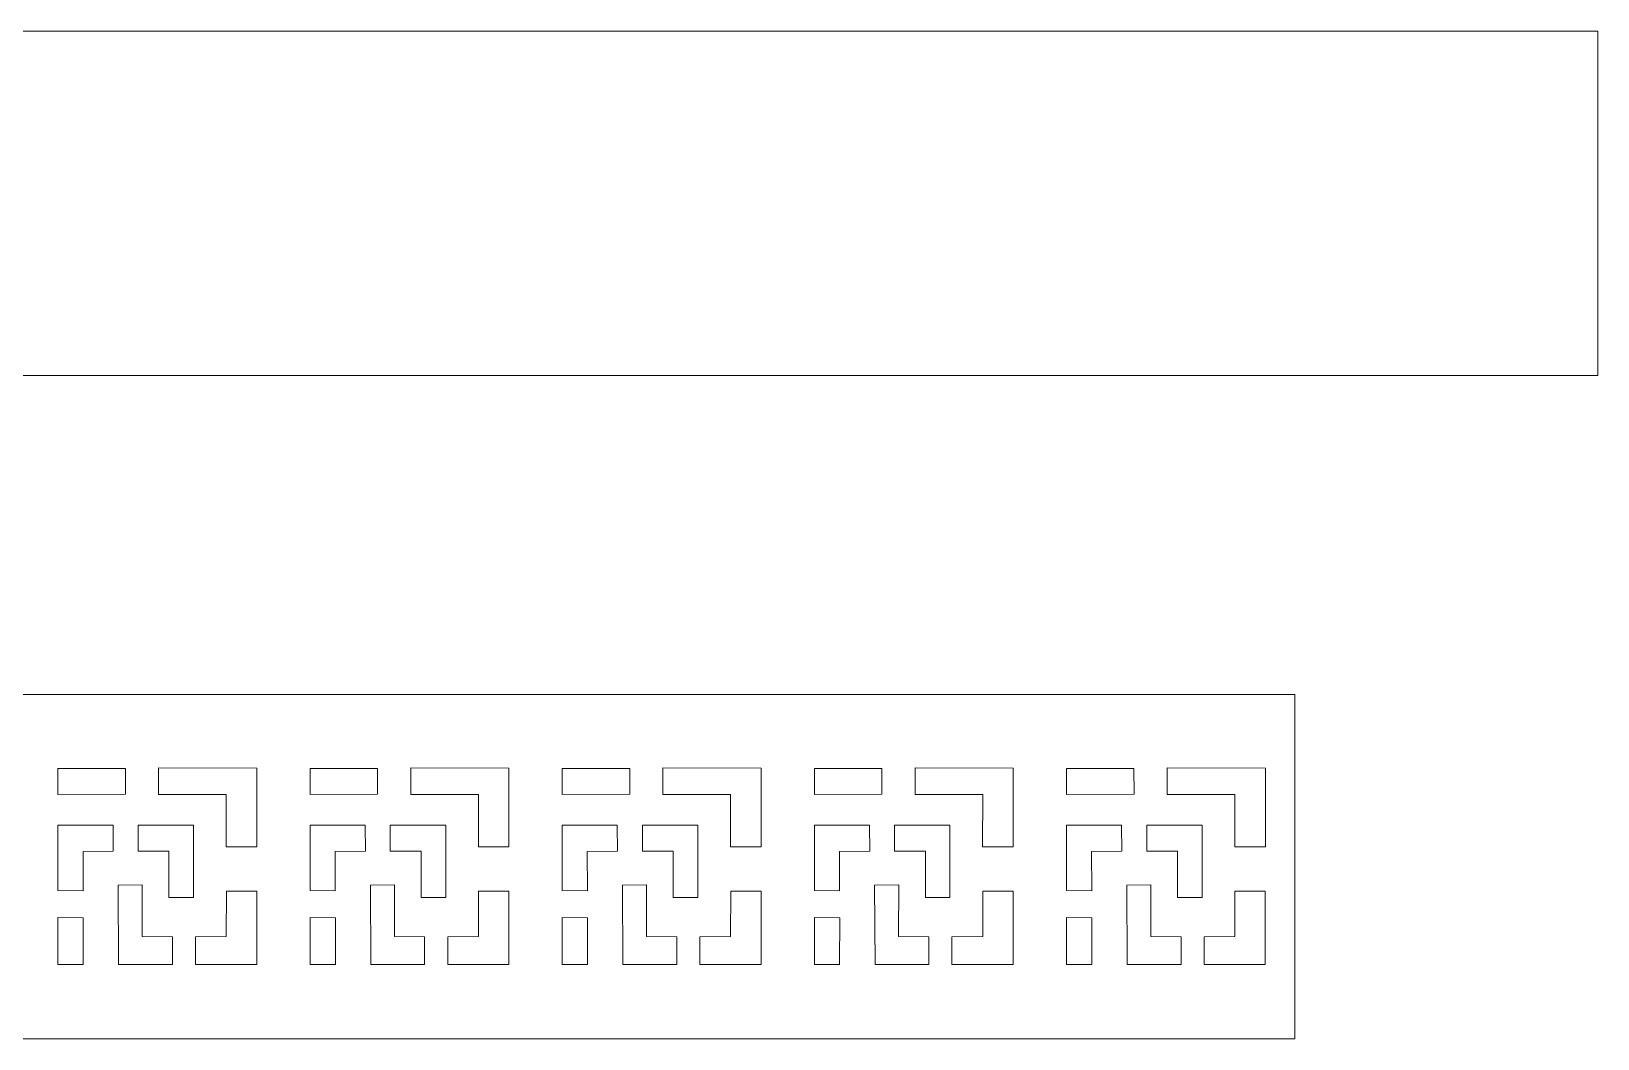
# Model space of a CAD drawing. Header units: millimetres. Extents: x -2738 to 837, y -1121 to 1678.
# Drawn here: x -2028 to -1232, y 1166 to 1678 of the extents above; entities that cross this region are included whole.
import ezdxf

# ---------------------------------------------------------------- set-up
doc = ezdxf.new("R2010")
doc.units = ezdxf.units.MM
doc.header["$MEASUREMENT"] = 0
doc.layers.add('Katman 1', color=7, linetype='Continuous')

msp = doc.modelspace()

# ---------------------------------------------------------------- linework, layer by layer
at = {"layer": 'Katman 1', "color": 250, "lineweight": 20}
for points in [[(-2481.6782, 1503.3745), (-1231.6782, 1503.3745), (-1231.6782, 1678.3745), (-2481.6782, 1678.3745), (-2481.6782, 1503.3745)], [(-2285.541, 1166.2351), (-1385.541, 1166.2351), (-1385.541, 1341.2351), (-2285.541, 1341.2351), (-2285.541, 1166.2351)]]:
    msp.add_lwpolyline(points, close=True, dxfattribs=at)
at = {"layer": 'Katman 1', "color": 250, "lineweight": 5}
for points, knots in [([(-1979.9742, 1303.6643), (-1979.9742, 1303.6643), (-1979.9545, 1290.48), (-1979.9545, 1290.48), (-1979.9545, 1290.48), (-1979.9545, 1290.48), (-1979.9545, 1290.48), (-1979.9545, 1290.48), (-2014.2329, 1290.4157), (-2014.2329, 1290.4157), (-2014.2329, 1290.4157), (-2014.2329, 1290.4157), (-2014.2329, 1290.4157), (-2014.2329, 1290.4157), (-2014.2298, 1303.5662), (-2014.2298, 1303.5662), (-2014.2298, 1303.5662), (-2014.2298, 1303.5662), (-2014.2298, 1303.5662), (-2014.2298, 1303.5662), (-1979.9742, 1303.6643), (-1979.9742, 1303.6643)], [0, 0, 0, 0, 0.14285714, 0.14285714, 0.14285714, 0.28571429, 0.28571429, 0.28571429, 0.42857143, 0.42857143, 0.42857143, 0.57142857, 0.57142857, 0.57142857, 0.71428571, 0.71428571, 0.71428571, 0.85714286, 0.85714286, 0.85714286, 1, 1, 1, 1]), ([(-1928.7208, 1263.8431), (-1928.7208, 1263.8431), (-1928.6627, 1290.4581), (-1928.6627, 1290.4581), (-1928.6627, 1290.4581), (-1928.6627, 1290.4581), (-1928.6627, 1290.4581), (-1928.6627, 1290.4581), (-1963.0942, 1290.4581), (-1963.0942, 1290.4581), (-1963.0942, 1290.4581), (-1963.0942, 1290.4581), (-1963.0942, 1290.4581), (-1963.0942, 1290.4581), (-1963.0942, 1303.8643), (-1963.0942, 1303.8643), (-1963.0942, 1303.8643), (-1963.0942, 1303.8643), (-1963.0942, 1303.8643), (-1963.0942, 1303.8643), (-1913.1571, 1303.7351), (-1913.1571, 1303.7351), (-1913.1571, 1303.7351), (-1913.1571, 1303.7351), (-1913.1571, 1303.7351), (-1913.1571, 1303.7351), (-1913.1571, 1263.777), (-1913.1571, 1263.777), (-1913.1571, 1263.777), (-1913.1571, 1263.777), (-1913.1571, 1263.777), (-1913.1571, 1263.777), (-1928.7208, 1263.8431), (-1928.7208, 1263.8431)], [0, 0, 0, 0, 0.09090909, 0.09090909, 0.09090909, 0.18181818, 0.18181818, 0.18181818, 0.27272727, 0.27272727, 0.27272727, 0.36363636, 0.36363636, 0.36363636, 0.45454545, 0.45454545, 0.45454545, 0.54545455, 0.54545455, 0.54545455, 0.63636364, 0.63636364, 0.63636364, 0.72727273, 0.72727273, 0.72727273, 0.81818182, 0.81818182, 0.81818182, 0.90909091, 0.90909091, 0.90909091, 1, 1, 1, 1]), ([(-1851.8202, 1303.6643), (-1851.8202, 1303.6643), (-1851.8005, 1290.48), (-1851.8005, 1290.48), (-1851.8005, 1290.48), (-1851.8005, 1290.48), (-1851.8005, 1290.48), (-1851.8005, 1290.48), (-1886.0789, 1290.4157), (-1886.0789, 1290.4157), (-1886.0789, 1290.4157), (-1886.0789, 1290.4157), (-1886.0789, 1290.4157), (-1886.0789, 1290.4157), (-1886.0758, 1303.5662), (-1886.0758, 1303.5662), (-1886.0758, 1303.5662), (-1886.0758, 1303.5662), (-1886.0758, 1303.5662), (-1886.0758, 1303.5662), (-1851.8202, 1303.6643), (-1851.8202, 1303.6643)], [0, 0, 0, 0, 0.14285714, 0.14285714, 0.14285714, 0.28571429, 0.28571429, 0.28571429, 0.42857143, 0.42857143, 0.42857143, 0.57142857, 0.57142857, 0.57142857, 0.71428571, 0.71428571, 0.71428571, 0.85714286, 0.85714286, 0.85714286, 1, 1, 1, 1]), ([(-1800.5667, 1263.8431), (-1800.5667, 1263.8431), (-1800.5087, 1290.4581), (-1800.5087, 1290.4581), (-1800.5087, 1290.4581), (-1800.5087, 1290.4581), (-1800.5087, 1290.4581), (-1800.5087, 1290.4581), (-1834.9402, 1290.4581), (-1834.9402, 1290.4581), (-1834.9402, 1290.4581), (-1834.9402, 1290.4581), (-1834.9402, 1290.4581), (-1834.9402, 1290.4581), (-1834.9402, 1303.8643), (-1834.9402, 1303.8643), (-1834.9402, 1303.8643), (-1834.9402, 1303.8643), (-1834.9402, 1303.8643), (-1834.9402, 1303.8643), (-1785.0031, 1303.7351), (-1785.0031, 1303.7351), (-1785.0031, 1303.7351), (-1785.0031, 1303.7351), (-1785.0031, 1303.7351), (-1785.0031, 1303.7351), (-1785.0031, 1263.777), (-1785.0031, 1263.777), (-1785.0031, 1263.777), (-1785.0031, 1263.777), (-1785.0031, 1263.777), (-1785.0031, 1263.777), (-1800.5667, 1263.8431), (-1800.5667, 1263.8431)], [0, 0, 0, 0, 0.09090909, 0.09090909, 0.09090909, 0.18181818, 0.18181818, 0.18181818, 0.27272727, 0.27272727, 0.27272727, 0.36363636, 0.36363636, 0.36363636, 0.45454545, 0.45454545, 0.45454545, 0.54545455, 0.54545455, 0.54545455, 0.63636364, 0.63636364, 0.63636364, 0.72727273, 0.72727273, 0.72727273, 0.81818182, 0.81818182, 0.81818182, 0.90909091, 0.90909091, 0.90909091, 1, 1, 1, 1]), ([(-1723.6661, 1303.6643), (-1723.6661, 1303.6643), (-1723.6465, 1290.48), (-1723.6465, 1290.48), (-1723.6465, 1290.48), (-1723.6465, 1290.48), (-1723.6465, 1290.48), (-1723.6465, 1290.48), (-1757.9249, 1290.4157), (-1757.9249, 1290.4157), (-1757.9249, 1290.4157), (-1757.9249, 1290.4157), (-1757.9249, 1290.4157), (-1757.9249, 1290.4157), (-1757.9217, 1303.5662), (-1757.9217, 1303.5662), (-1757.9217, 1303.5662), (-1757.9217, 1303.5662), (-1757.9217, 1303.5662), (-1757.9217, 1303.5662), (-1723.6661, 1303.6643), (-1723.6661, 1303.6643)], [0, 0, 0, 0, 0.14285714, 0.14285714, 0.14285714, 0.28571429, 0.28571429, 0.28571429, 0.42857143, 0.42857143, 0.42857143, 0.57142857, 0.57142857, 0.57142857, 0.71428571, 0.71428571, 0.71428571, 0.85714286, 0.85714286, 0.85714286, 1, 1, 1, 1]), ([(-1672.4127, 1263.8431), (-1672.4127, 1263.8431), (-1672.3547, 1290.4581), (-1672.3547, 1290.4581), (-1672.3547, 1290.4581), (-1672.3547, 1290.4581), (-1672.3547, 1290.4581), (-1672.3547, 1290.4581), (-1706.7861, 1290.4581), (-1706.7861, 1290.4581), (-1706.7861, 1290.4581), (-1706.7861, 1290.4581), (-1706.7861, 1290.4581), (-1706.7861, 1290.4581), (-1706.7861, 1303.8643), (-1706.7861, 1303.8643), (-1706.7861, 1303.8643), (-1706.7861, 1303.8643), (-1706.7861, 1303.8643), (-1706.7861, 1303.8643), (-1656.8491, 1303.7351), (-1656.8491, 1303.7351), (-1656.8491, 1303.7351), (-1656.8491, 1303.7351), (-1656.8491, 1303.7351), (-1656.8491, 1303.7351), (-1656.8491, 1263.777), (-1656.8491, 1263.777), (-1656.8491, 1263.777), (-1656.8491, 1263.777), (-1656.8491, 1263.777), (-1656.8491, 1263.777), (-1672.4127, 1263.8431), (-1672.4127, 1263.8431)], [0, 0, 0, 0, 0.09090909, 0.09090909, 0.09090909, 0.18181818, 0.18181818, 0.18181818, 0.27272727, 0.27272727, 0.27272727, 0.36363636, 0.36363636, 0.36363636, 0.45454545, 0.45454545, 0.45454545, 0.54545455, 0.54545455, 0.54545455, 0.63636364, 0.63636364, 0.63636364, 0.72727273, 0.72727273, 0.72727273, 0.81818182, 0.81818182, 0.81818182, 0.90909091, 0.90909091, 0.90909091, 1, 1, 1, 1]), ([(-1595.5121, 1303.6643), (-1595.5121, 1303.6643), (-1595.4924, 1290.48), (-1595.4924, 1290.48), (-1595.4924, 1290.48), (-1595.4924, 1290.48), (-1595.4924, 1290.48), (-1595.4924, 1290.48), (-1629.7708, 1290.4157), (-1629.7708, 1290.4157), (-1629.7708, 1290.4157), (-1629.7708, 1290.4157), (-1629.7708, 1290.4157), (-1629.7708, 1290.4157), (-1629.7677, 1303.5662), (-1629.7677, 1303.5662), (-1629.7677, 1303.5662), (-1629.7677, 1303.5662), (-1629.7677, 1303.5662), (-1629.7677, 1303.5662), (-1595.5121, 1303.6643), (-1595.5121, 1303.6643)], [0, 0, 0, 0, 0.14285714, 0.14285714, 0.14285714, 0.28571429, 0.28571429, 0.28571429, 0.42857143, 0.42857143, 0.42857143, 0.57142857, 0.57142857, 0.57142857, 0.71428571, 0.71428571, 0.71428571, 0.85714286, 0.85714286, 0.85714286, 1, 1, 1, 1]), ([(-1544.2587, 1263.8431), (-1544.2587, 1263.8431), (-1544.2006, 1290.4581), (-1544.2006, 1290.4581), (-1544.2006, 1290.4581), (-1544.2006, 1290.4581), (-1544.2006, 1290.4581), (-1544.2006, 1290.4581), (-1578.6321, 1290.4581), (-1578.6321, 1290.4581), (-1578.6321, 1290.4581), (-1578.6321, 1290.4581), (-1578.6321, 1290.4581), (-1578.6321, 1290.4581), (-1578.6321, 1303.8643), (-1578.6321, 1303.8643), (-1578.6321, 1303.8643), (-1578.6321, 1303.8643), (-1578.6321, 1303.8643), (-1578.6321, 1303.8643), (-1528.695, 1303.7351), (-1528.695, 1303.7351), (-1528.695, 1303.7351), (-1528.695, 1303.7351), (-1528.695, 1303.7351), (-1528.695, 1303.7351), (-1528.695, 1263.777), (-1528.695, 1263.777), (-1528.695, 1263.777), (-1528.695, 1263.777), (-1528.695, 1263.777), (-1528.695, 1263.777), (-1544.2587, 1263.8431), (-1544.2587, 1263.8431)], [0, 0, 0, 0, 0.09090909, 0.09090909, 0.09090909, 0.18181818, 0.18181818, 0.18181818, 0.27272727, 0.27272727, 0.27272727, 0.36363636, 0.36363636, 0.36363636, 0.45454545, 0.45454545, 0.45454545, 0.54545455, 0.54545455, 0.54545455, 0.63636364, 0.63636364, 0.63636364, 0.72727273, 0.72727273, 0.72727273, 0.81818182, 0.81818182, 0.81818182, 0.90909091, 0.90909091, 0.90909091, 1, 1, 1, 1]), ([(-1467.3581, 1303.6643), (-1467.3581, 1303.6643), (-1467.3384, 1290.48), (-1467.3384, 1290.48), (-1467.3384, 1290.48), (-1467.3384, 1290.48), (-1467.3384, 1290.48), (-1467.3384, 1290.48), (-1501.6168, 1290.4157), (-1501.6168, 1290.4157), (-1501.6168, 1290.4157), (-1501.6168, 1290.4157), (-1501.6168, 1290.4157), (-1501.6168, 1290.4157), (-1501.6137, 1303.5662), (-1501.6137, 1303.5662), (-1501.6137, 1303.5662), (-1501.6137, 1303.5662), (-1501.6137, 1303.5662), (-1501.6137, 1303.5662), (-1467.3581, 1303.6643), (-1467.3581, 1303.6643)], [0, 0, 0, 0, 0.14285714, 0.14285714, 0.14285714, 0.28571429, 0.28571429, 0.28571429, 0.42857143, 0.42857143, 0.42857143, 0.57142857, 0.57142857, 0.57142857, 0.71428571, 0.71428571, 0.71428571, 0.85714286, 0.85714286, 0.85714286, 1, 1, 1, 1]), ([(-1416.1047, 1263.8431), (-1416.1047, 1263.8431), (-1416.0466, 1290.4581), (-1416.0466, 1290.4581), (-1416.0466, 1290.4581), (-1416.0466, 1290.4581), (-1416.0466, 1290.4581), (-1416.0466, 1290.4581), (-1450.4781, 1290.4581), (-1450.4781, 1290.4581), (-1450.4781, 1290.4581), (-1450.4781, 1290.4581), (-1450.4781, 1290.4581), (-1450.4781, 1290.4581), (-1450.4781, 1303.8643), (-1450.4781, 1303.8643), (-1450.4781, 1303.8643), (-1450.4781, 1303.8643), (-1450.4781, 1303.8643), (-1450.4781, 1303.8643), (-1400.541, 1303.7351), (-1400.541, 1303.7351), (-1400.541, 1303.7351), (-1400.541, 1303.7351), (-1400.541, 1303.7351), (-1400.541, 1303.7351), (-1400.541, 1263.777), (-1400.541, 1263.777), (-1400.541, 1263.777), (-1400.541, 1263.777), (-1400.541, 1263.777), (-1400.541, 1263.777), (-1416.1047, 1263.8431), (-1416.1047, 1263.8431)], [0, 0, 0, 0, 0.09090909, 0.09090909, 0.09090909, 0.18181818, 0.18181818, 0.18181818, 0.27272727, 0.27272727, 0.27272727, 0.36363636, 0.36363636, 0.36363636, 0.45454545, 0.45454545, 0.45454545, 0.54545455, 0.54545455, 0.54545455, 0.63636364, 0.63636364, 0.63636364, 0.72727273, 0.72727273, 0.72727273, 0.81818182, 0.81818182, 0.81818182, 0.90909091, 0.90909091, 0.90909091, 1, 1, 1, 1]), ([(-2014.2323, 1241.489), (-2014.2323, 1241.489), (-2001.4485, 1241.4747), (-2001.4485, 1241.4747), (-2001.4485, 1241.4747), (-2001.4485, 1241.4747), (-2001.4485, 1241.4747), (-2001.4485, 1241.4747), (-2001.5074, 1261.3897), (-2001.5074, 1261.3897), (-2001.5074, 1261.3897), (-2001.5074, 1261.3897), (-2001.5074, 1261.3897), (-2001.5074, 1261.3897), (-1986.1317, 1261.519), (-1986.1317, 1261.519), (-1986.1317, 1261.519), (-1986.1317, 1261.519), (-1986.1317, 1261.519), (-1986.1317, 1261.519), (-1986.2545, 1274.7949), (-1986.2545, 1274.7949), (-1986.2545, 1274.7949), (-1986.2545, 1274.7949), (-1986.2545, 1274.7949), (-1986.2545, 1274.7949), (-2014.2329, 1274.7299), (-2014.2329, 1274.7299), (-2014.2329, 1274.7299), (-2014.2329, 1274.7299), (-2014.2329, 1274.7299), (-2014.2329, 1274.7299), (-2014.2323, 1241.489), (-2014.2323, 1241.489)], [0, 0, 0, 0, 0.09090909, 0.09090909, 0.09090909, 0.18181818, 0.18181818, 0.18181818, 0.27272727, 0.27272727, 0.27272727, 0.36363636, 0.36363636, 0.36363636, 0.45454545, 0.45454545, 0.45454545, 0.54545455, 0.54545455, 0.54545455, 0.63636364, 0.63636364, 0.63636364, 0.72727273, 0.72727273, 0.72727273, 0.81818182, 0.81818182, 0.81818182, 0.90909091, 0.90909091, 0.90909091, 1, 1, 1, 1]), ([(-1957.8222, 1238.0909), (-1957.8222, 1238.0909), (-1945.3239, 1238.0909), (-1945.3239, 1238.0909), (-1945.3239, 1238.0909), (-1945.3239, 1238.0909), (-1945.3239, 1238.0909), (-1945.3239, 1238.0909), (-1945.3239, 1274.7949), (-1945.3239, 1274.7949), (-1945.3239, 1274.7949), (-1945.3239, 1274.7949), (-1945.3239, 1274.7949), (-1945.3239, 1274.7949), (-1973.5061, 1274.7949), (-1973.5061, 1274.7949), (-1973.5061, 1274.7949), (-1973.5061, 1274.7949), (-1973.5061, 1274.7949), (-1973.5061, 1274.7949), (-1973.5061, 1261.519), (-1973.5061, 1261.519), (-1973.5061, 1261.519), (-1973.5061, 1261.519), (-1973.5061, 1261.519), (-1973.5061, 1261.519), (-1957.8222, 1261.519), (-1957.8222, 1261.519), (-1957.8222, 1261.519), (-1957.8222, 1261.519), (-1957.8222, 1261.519), (-1957.8222, 1261.519), (-1957.8222, 1238.0909), (-1957.8222, 1238.0909)], [0, 0, 0, 0, 0.09090909, 0.09090909, 0.09090909, 0.18181818, 0.18181818, 0.18181818, 0.27272727, 0.27272727, 0.27272727, 0.36363636, 0.36363636, 0.36363636, 0.45454545, 0.45454545, 0.45454545, 0.54545455, 0.54545455, 0.54545455, 0.63636364, 0.63636364, 0.63636364, 0.72727273, 0.72727273, 0.72727273, 0.81818182, 0.81818182, 0.81818182, 0.90909091, 0.90909091, 0.90909091, 1, 1, 1, 1]), ([(-1886.0782, 1241.489), (-1886.0782, 1241.489), (-1873.2945, 1241.4747), (-1873.2945, 1241.4747), (-1873.2945, 1241.4747), (-1873.2945, 1241.4747), (-1873.2945, 1241.4747), (-1873.2945, 1241.4747), (-1873.3534, 1261.3897), (-1873.3534, 1261.3897), (-1873.3534, 1261.3897), (-1873.3534, 1261.3897), (-1873.3534, 1261.3897), (-1873.3534, 1261.3897), (-1857.9777, 1261.519), (-1857.9777, 1261.519), (-1857.9777, 1261.519), (-1857.9777, 1261.519), (-1857.9777, 1261.519), (-1857.9777, 1261.519), (-1858.1004, 1274.7949), (-1858.1004, 1274.7949), (-1858.1004, 1274.7949), (-1858.1004, 1274.7949), (-1858.1004, 1274.7949), (-1858.1004, 1274.7949), (-1886.0789, 1274.7299), (-1886.0789, 1274.7299), (-1886.0789, 1274.7299), (-1886.0789, 1274.7299), (-1886.0789, 1274.7299), (-1886.0789, 1274.7299), (-1886.0782, 1241.489), (-1886.0782, 1241.489)], [0, 0, 0, 0, 0.09090909, 0.09090909, 0.09090909, 0.18181818, 0.18181818, 0.18181818, 0.27272727, 0.27272727, 0.27272727, 0.36363636, 0.36363636, 0.36363636, 0.45454545, 0.45454545, 0.45454545, 0.54545455, 0.54545455, 0.54545455, 0.63636364, 0.63636364, 0.63636364, 0.72727273, 0.72727273, 0.72727273, 0.81818182, 0.81818182, 0.81818182, 0.90909091, 0.90909091, 0.90909091, 1, 1, 1, 1]), ([(-1829.6682, 1238.0909), (-1829.6682, 1238.0909), (-1817.1699, 1238.0909), (-1817.1699, 1238.0909), (-1817.1699, 1238.0909), (-1817.1699, 1238.0909), (-1817.1699, 1238.0909), (-1817.1699, 1238.0909), (-1817.1699, 1274.7949), (-1817.1699, 1274.7949), (-1817.1699, 1274.7949), (-1817.1699, 1274.7949), (-1817.1699, 1274.7949), (-1817.1699, 1274.7949), (-1845.3521, 1274.7949), (-1845.3521, 1274.7949), (-1845.3521, 1274.7949), (-1845.3521, 1274.7949), (-1845.3521, 1274.7949), (-1845.3521, 1274.7949), (-1845.3521, 1261.519), (-1845.3521, 1261.519), (-1845.3521, 1261.519), (-1845.3521, 1261.519), (-1845.3521, 1261.519), (-1845.3521, 1261.519), (-1829.6682, 1261.519), (-1829.6682, 1261.519), (-1829.6682, 1261.519), (-1829.6682, 1261.519), (-1829.6682, 1261.519), (-1829.6682, 1261.519), (-1829.6682, 1238.0909), (-1829.6682, 1238.0909)], [0, 0, 0, 0, 0.09090909, 0.09090909, 0.09090909, 0.18181818, 0.18181818, 0.18181818, 0.27272727, 0.27272727, 0.27272727, 0.36363636, 0.36363636, 0.36363636, 0.45454545, 0.45454545, 0.45454545, 0.54545455, 0.54545455, 0.54545455, 0.63636364, 0.63636364, 0.63636364, 0.72727273, 0.72727273, 0.72727273, 0.81818182, 0.81818182, 0.81818182, 0.90909091, 0.90909091, 0.90909091, 1, 1, 1, 1]), ([(-1757.9242, 1241.489), (-1757.9242, 1241.489), (-1745.1405, 1241.4747), (-1745.1405, 1241.4747), (-1745.1405, 1241.4747), (-1745.1405, 1241.4747), (-1745.1405, 1241.4747), (-1745.1405, 1241.4747), (-1745.1993, 1261.3897), (-1745.1993, 1261.3897), (-1745.1993, 1261.3897), (-1745.1993, 1261.3897), (-1745.1993, 1261.3897), (-1745.1993, 1261.3897), (-1729.8237, 1261.519), (-1729.8237, 1261.519), (-1729.8237, 1261.519), (-1729.8237, 1261.519), (-1729.8237, 1261.519), (-1729.8237, 1261.519), (-1729.9464, 1274.7949), (-1729.9464, 1274.7949), (-1729.9464, 1274.7949), (-1729.9464, 1274.7949), (-1729.9464, 1274.7949), (-1729.9464, 1274.7949), (-1757.9249, 1274.7299), (-1757.9249, 1274.7299), (-1757.9249, 1274.7299), (-1757.9249, 1274.7299), (-1757.9249, 1274.7299), (-1757.9249, 1274.7299), (-1757.9242, 1241.489), (-1757.9242, 1241.489)], [0, 0, 0, 0, 0.09090909, 0.09090909, 0.09090909, 0.18181818, 0.18181818, 0.18181818, 0.27272727, 0.27272727, 0.27272727, 0.36363636, 0.36363636, 0.36363636, 0.45454545, 0.45454545, 0.45454545, 0.54545455, 0.54545455, 0.54545455, 0.63636364, 0.63636364, 0.63636364, 0.72727273, 0.72727273, 0.72727273, 0.81818182, 0.81818182, 0.81818182, 0.90909091, 0.90909091, 0.90909091, 1, 1, 1, 1]), ([(-1701.5141, 1238.0909), (-1701.5141, 1238.0909), (-1689.0159, 1238.0909), (-1689.0159, 1238.0909), (-1689.0159, 1238.0909), (-1689.0159, 1238.0909), (-1689.0159, 1238.0909), (-1689.0159, 1238.0909), (-1689.0159, 1274.7949), (-1689.0159, 1274.7949), (-1689.0159, 1274.7949), (-1689.0159, 1274.7949), (-1689.0159, 1274.7949), (-1689.0159, 1274.7949), (-1717.1981, 1274.7949), (-1717.1981, 1274.7949), (-1717.1981, 1274.7949), (-1717.1981, 1274.7949), (-1717.1981, 1274.7949), (-1717.1981, 1274.7949), (-1717.1981, 1261.519), (-1717.1981, 1261.519), (-1717.1981, 1261.519), (-1717.1981, 1261.519), (-1717.1981, 1261.519), (-1717.1981, 1261.519), (-1701.5141, 1261.519), (-1701.5141, 1261.519), (-1701.5141, 1261.519), (-1701.5141, 1261.519), (-1701.5141, 1261.519), (-1701.5141, 1261.519), (-1701.5141, 1238.0909), (-1701.5141, 1238.0909)], [0, 0, 0, 0, 0.09090909, 0.09090909, 0.09090909, 0.18181818, 0.18181818, 0.18181818, 0.27272727, 0.27272727, 0.27272727, 0.36363636, 0.36363636, 0.36363636, 0.45454545, 0.45454545, 0.45454545, 0.54545455, 0.54545455, 0.54545455, 0.63636364, 0.63636364, 0.63636364, 0.72727273, 0.72727273, 0.72727273, 0.81818182, 0.81818182, 0.81818182, 0.90909091, 0.90909091, 0.90909091, 1, 1, 1, 1]), ([(-1629.7702, 1241.489), (-1629.7702, 1241.489), (-1616.9864, 1241.4747), (-1616.9864, 1241.4747), (-1616.9864, 1241.4747), (-1616.9864, 1241.4747), (-1616.9864, 1241.4747), (-1616.9864, 1241.4747), (-1617.0453, 1261.3897), (-1617.0453, 1261.3897), (-1617.0453, 1261.3897), (-1617.0453, 1261.3897), (-1617.0453, 1261.3897), (-1617.0453, 1261.3897), (-1601.6696, 1261.519), (-1601.6696, 1261.519), (-1601.6696, 1261.519), (-1601.6696, 1261.519), (-1601.6696, 1261.519), (-1601.6696, 1261.519), (-1601.7924, 1274.7949), (-1601.7924, 1274.7949), (-1601.7924, 1274.7949), (-1601.7924, 1274.7949), (-1601.7924, 1274.7949), (-1601.7924, 1274.7949), (-1629.7708, 1274.7299), (-1629.7708, 1274.7299), (-1629.7708, 1274.7299), (-1629.7708, 1274.7299), (-1629.7708, 1274.7299), (-1629.7708, 1274.7299), (-1629.7702, 1241.489), (-1629.7702, 1241.489)], [0, 0, 0, 0, 0.09090909, 0.09090909, 0.09090909, 0.18181818, 0.18181818, 0.18181818, 0.27272727, 0.27272727, 0.27272727, 0.36363636, 0.36363636, 0.36363636, 0.45454545, 0.45454545, 0.45454545, 0.54545455, 0.54545455, 0.54545455, 0.63636364, 0.63636364, 0.63636364, 0.72727273, 0.72727273, 0.72727273, 0.81818182, 0.81818182, 0.81818182, 0.90909091, 0.90909091, 0.90909091, 1, 1, 1, 1]), ([(-1573.3601, 1238.0909), (-1573.3601, 1238.0909), (-1560.8618, 1238.0909), (-1560.8618, 1238.0909), (-1560.8618, 1238.0909), (-1560.8618, 1238.0909), (-1560.8618, 1238.0909), (-1560.8618, 1238.0909), (-1560.8618, 1274.7949), (-1560.8618, 1274.7949), (-1560.8618, 1274.7949), (-1560.8618, 1274.7949), (-1560.8618, 1274.7949), (-1560.8618, 1274.7949), (-1589.044, 1274.7949), (-1589.044, 1274.7949), (-1589.044, 1274.7949), (-1589.044, 1274.7949), (-1589.044, 1274.7949), (-1589.044, 1274.7949), (-1589.044, 1261.519), (-1589.044, 1261.519), (-1589.044, 1261.519), (-1589.044, 1261.519), (-1589.044, 1261.519), (-1589.044, 1261.519), (-1573.3601, 1261.519), (-1573.3601, 1261.519), (-1573.3601, 1261.519), (-1573.3601, 1261.519), (-1573.3601, 1261.519), (-1573.3601, 1261.519), (-1573.3601, 1238.0909), (-1573.3601, 1238.0909)], [0, 0, 0, 0, 0.09090909, 0.09090909, 0.09090909, 0.18181818, 0.18181818, 0.18181818, 0.27272727, 0.27272727, 0.27272727, 0.36363636, 0.36363636, 0.36363636, 0.45454545, 0.45454545, 0.45454545, 0.54545455, 0.54545455, 0.54545455, 0.63636364, 0.63636364, 0.63636364, 0.72727273, 0.72727273, 0.72727273, 0.81818182, 0.81818182, 0.81818182, 0.90909091, 0.90909091, 0.90909091, 1, 1, 1, 1]), ([(-1501.6161, 1241.489), (-1501.6161, 1241.489), (-1488.8324, 1241.4747), (-1488.8324, 1241.4747), (-1488.8324, 1241.4747), (-1488.8324, 1241.4747), (-1488.8324, 1241.4747), (-1488.8324, 1241.4747), (-1488.8913, 1261.3897), (-1488.8913, 1261.3897), (-1488.8913, 1261.3897), (-1488.8913, 1261.3897), (-1488.8913, 1261.3897), (-1488.8913, 1261.3897), (-1473.5156, 1261.519), (-1473.5156, 1261.519), (-1473.5156, 1261.519), (-1473.5156, 1261.519), (-1473.5156, 1261.519), (-1473.5156, 1261.519), (-1473.6384, 1274.7949), (-1473.6384, 1274.7949), (-1473.6384, 1274.7949), (-1473.6384, 1274.7949), (-1473.6384, 1274.7949), (-1473.6384, 1274.7949), (-1501.6168, 1274.7299), (-1501.6168, 1274.7299), (-1501.6168, 1274.7299), (-1501.6168, 1274.7299), (-1501.6168, 1274.7299), (-1501.6168, 1274.7299), (-1501.6161, 1241.489), (-1501.6161, 1241.489)], [0, 0, 0, 0, 0.09090909, 0.09090909, 0.09090909, 0.18181818, 0.18181818, 0.18181818, 0.27272727, 0.27272727, 0.27272727, 0.36363636, 0.36363636, 0.36363636, 0.45454545, 0.45454545, 0.45454545, 0.54545455, 0.54545455, 0.54545455, 0.63636364, 0.63636364, 0.63636364, 0.72727273, 0.72727273, 0.72727273, 0.81818182, 0.81818182, 0.81818182, 0.90909091, 0.90909091, 0.90909091, 1, 1, 1, 1]), ([(-1445.2061, 1238.0909), (-1445.2061, 1238.0909), (-1432.7078, 1238.0909), (-1432.7078, 1238.0909), (-1432.7078, 1238.0909), (-1432.7078, 1238.0909), (-1432.7078, 1238.0909), (-1432.7078, 1238.0909), (-1432.7078, 1274.7949), (-1432.7078, 1274.7949), (-1432.7078, 1274.7949), (-1432.7078, 1274.7949), (-1432.7078, 1274.7949), (-1432.7078, 1274.7949), (-1460.89, 1274.7949), (-1460.89, 1274.7949), (-1460.89, 1274.7949), (-1460.89, 1274.7949), (-1460.89, 1274.7949), (-1460.89, 1274.7949), (-1460.89, 1261.519), (-1460.89, 1261.519), (-1460.89, 1261.519), (-1460.89, 1261.519), (-1460.89, 1261.519), (-1460.89, 1261.519), (-1445.2061, 1261.519), (-1445.2061, 1261.519), (-1445.2061, 1261.519), (-1445.2061, 1261.519), (-1445.2061, 1261.519), (-1445.2061, 1261.519), (-1445.2061, 1238.0909), (-1445.2061, 1238.0909)], [0, 0, 0, 0, 0.09090909, 0.09090909, 0.09090909, 0.18181818, 0.18181818, 0.18181818, 0.27272727, 0.27272727, 0.27272727, 0.36363636, 0.36363636, 0.36363636, 0.45454545, 0.45454545, 0.45454545, 0.54545455, 0.54545455, 0.54545455, 0.63636364, 0.63636364, 0.63636364, 0.72727273, 0.72727273, 0.72727273, 0.81818182, 0.81818182, 0.81818182, 0.90909091, 0.90909091, 0.90909091, 1, 1, 1, 1]), ([(-1983.6188, 1244.3627), (-1983.6188, 1244.3627), (-1971.3551, 1244.3751), (-1971.3551, 1244.3751), (-1971.3551, 1244.3751), (-1971.3551, 1244.3751), (-1971.3551, 1244.3751), (-1971.3551, 1244.3751), (-1971.414, 1218.2126), (-1971.414, 1218.2126), (-1971.414, 1218.2126), (-1971.414, 1218.2126), (-1971.414, 1218.2126), (-1971.414, 1218.2126), (-1956.0384, 1218.0834), (-1956.0384, 1218.0834), (-1956.0384, 1218.0834), (-1956.0384, 1218.0834), (-1956.0384, 1218.0834), (-1956.0384, 1218.0834), (-1956.0384, 1203.8643), (-1956.0384, 1203.8643), (-1956.0384, 1203.8643), (-1956.0384, 1203.8643), (-1956.0384, 1203.8643), (-1956.0384, 1203.8643), (-1983.4192, 1203.8643), (-1983.4192, 1203.8643), (-1983.4192, 1203.8643), (-1983.4192, 1203.8643), (-1983.4192, 1203.8643), (-1983.4192, 1203.8643), (-1983.6188, 1244.3627), (-1983.6188, 1244.3627)], [0, 0, 0, 0, 0.09090909, 0.09090909, 0.09090909, 0.18181818, 0.18181818, 0.18181818, 0.27272727, 0.27272727, 0.27272727, 0.36363636, 0.36363636, 0.36363636, 0.45454545, 0.45454545, 0.45454545, 0.54545455, 0.54545455, 0.54545455, 0.63636364, 0.63636364, 0.63636364, 0.72727273, 0.72727273, 0.72727273, 0.81818182, 0.81818182, 0.81818182, 0.90909091, 0.90909091, 0.90909091, 1, 1, 1, 1]), ([(-1855.4647, 1244.3627), (-1855.4647, 1244.3627), (-1843.2011, 1244.3751), (-1843.2011, 1244.3751), (-1843.2011, 1244.3751), (-1843.2011, 1244.3751), (-1843.2011, 1244.3751), (-1843.2011, 1244.3751), (-1843.2599, 1218.2126), (-1843.2599, 1218.2126), (-1843.2599, 1218.2126), (-1843.2599, 1218.2126), (-1843.2599, 1218.2126), (-1843.2599, 1218.2126), (-1827.8844, 1218.0834), (-1827.8844, 1218.0834), (-1827.8844, 1218.0834), (-1827.8844, 1218.0834), (-1827.8844, 1218.0834), (-1827.8844, 1218.0834), (-1827.8844, 1203.8643), (-1827.8844, 1203.8643), (-1827.8844, 1203.8643), (-1827.8844, 1203.8643), (-1827.8844, 1203.8643), (-1827.8844, 1203.8643), (-1855.2652, 1203.8643), (-1855.2652, 1203.8643), (-1855.2652, 1203.8643), (-1855.2652, 1203.8643), (-1855.2652, 1203.8643), (-1855.2652, 1203.8643), (-1855.4647, 1244.3627), (-1855.4647, 1244.3627)], [0, 0, 0, 0, 0.09090909, 0.09090909, 0.09090909, 0.18181818, 0.18181818, 0.18181818, 0.27272727, 0.27272727, 0.27272727, 0.36363636, 0.36363636, 0.36363636, 0.45454545, 0.45454545, 0.45454545, 0.54545455, 0.54545455, 0.54545455, 0.63636364, 0.63636364, 0.63636364, 0.72727273, 0.72727273, 0.72727273, 0.81818182, 0.81818182, 0.81818182, 0.90909091, 0.90909091, 0.90909091, 1, 1, 1, 1]), ([(-1727.3107, 1244.3627), (-1727.3107, 1244.3627), (-1715.0471, 1244.3751), (-1715.0471, 1244.3751), (-1715.0471, 1244.3751), (-1715.0471, 1244.3751), (-1715.0471, 1244.3751), (-1715.0471, 1244.3751), (-1715.1059, 1218.2126), (-1715.1059, 1218.2126), (-1715.1059, 1218.2126), (-1715.1059, 1218.2126), (-1715.1059, 1218.2126), (-1715.1059, 1218.2126), (-1699.7304, 1218.0834), (-1699.7304, 1218.0834), (-1699.7304, 1218.0834), (-1699.7304, 1218.0834), (-1699.7304, 1218.0834), (-1699.7304, 1218.0834), (-1699.7304, 1203.8643), (-1699.7304, 1203.8643), (-1699.7304, 1203.8643), (-1699.7304, 1203.8643), (-1699.7304, 1203.8643), (-1699.7304, 1203.8643), (-1727.1111, 1203.8643), (-1727.1111, 1203.8643), (-1727.1111, 1203.8643), (-1727.1111, 1203.8643), (-1727.1111, 1203.8643), (-1727.1111, 1203.8643), (-1727.3107, 1244.3627), (-1727.3107, 1244.3627)], [0, 0, 0, 0, 0.09090909, 0.09090909, 0.09090909, 0.18181818, 0.18181818, 0.18181818, 0.27272727, 0.27272727, 0.27272727, 0.36363636, 0.36363636, 0.36363636, 0.45454545, 0.45454545, 0.45454545, 0.54545455, 0.54545455, 0.54545455, 0.63636364, 0.63636364, 0.63636364, 0.72727273, 0.72727273, 0.72727273, 0.81818182, 0.81818182, 0.81818182, 0.90909091, 0.90909091, 0.90909091, 1, 1, 1, 1]), ([(-1599.1567, 1244.3627), (-1599.1567, 1244.3627), (-1586.893, 1244.3751), (-1586.893, 1244.3751), (-1586.893, 1244.3751), (-1586.893, 1244.3751), (-1586.893, 1244.3751), (-1586.893, 1244.3751), (-1586.9519, 1218.2126), (-1586.9519, 1218.2126), (-1586.9519, 1218.2126), (-1586.9519, 1218.2126), (-1586.9519, 1218.2126), (-1586.9519, 1218.2126), (-1571.5763, 1218.0834), (-1571.5763, 1218.0834), (-1571.5763, 1218.0834), (-1571.5763, 1218.0834), (-1571.5763, 1218.0834), (-1571.5763, 1218.0834), (-1571.5763, 1203.8643), (-1571.5763, 1203.8643), (-1571.5763, 1203.8643), (-1571.5763, 1203.8643), (-1571.5763, 1203.8643), (-1571.5763, 1203.8643), (-1598.9571, 1203.8643), (-1598.9571, 1203.8643), (-1598.9571, 1203.8643), (-1598.9571, 1203.8643), (-1598.9571, 1203.8643), (-1598.9571, 1203.8643), (-1599.1567, 1244.3627), (-1599.1567, 1244.3627)], [0, 0, 0, 0, 0.09090909, 0.09090909, 0.09090909, 0.18181818, 0.18181818, 0.18181818, 0.27272727, 0.27272727, 0.27272727, 0.36363636, 0.36363636, 0.36363636, 0.45454545, 0.45454545, 0.45454545, 0.54545455, 0.54545455, 0.54545455, 0.63636364, 0.63636364, 0.63636364, 0.72727273, 0.72727273, 0.72727273, 0.81818182, 0.81818182, 0.81818182, 0.90909091, 0.90909091, 0.90909091, 1, 1, 1, 1]), ([(-1471.0026, 1244.3627), (-1471.0026, 1244.3627), (-1458.739, 1244.3751), (-1458.739, 1244.3751), (-1458.739, 1244.3751), (-1458.739, 1244.3751), (-1458.739, 1244.3751), (-1458.739, 1244.3751), (-1458.7978, 1218.2126), (-1458.7978, 1218.2126), (-1458.7978, 1218.2126), (-1458.7978, 1218.2126), (-1458.7978, 1218.2126), (-1458.7978, 1218.2126), (-1443.4223, 1218.0834), (-1443.4223, 1218.0834), (-1443.4223, 1218.0834), (-1443.4223, 1218.0834), (-1443.4223, 1218.0834), (-1443.4223, 1218.0834), (-1443.4223, 1203.8643), (-1443.4223, 1203.8643), (-1443.4223, 1203.8643), (-1443.4223, 1203.8643), (-1443.4223, 1203.8643), (-1443.4223, 1203.8643), (-1470.8031, 1203.8643), (-1470.8031, 1203.8643), (-1470.8031, 1203.8643), (-1470.8031, 1203.8643), (-1470.8031, 1203.8643), (-1470.8031, 1203.8643), (-1471.0026, 1244.3627), (-1471.0026, 1244.3627)], [0, 0, 0, 0, 0.09090909, 0.09090909, 0.09090909, 0.18181818, 0.18181818, 0.18181818, 0.27272727, 0.27272727, 0.27272727, 0.36363636, 0.36363636, 0.36363636, 0.45454545, 0.45454545, 0.45454545, 0.54545455, 0.54545455, 0.54545455, 0.63636364, 0.63636364, 0.63636364, 0.72727273, 0.72727273, 0.72727273, 0.81818182, 0.81818182, 0.81818182, 0.90909091, 0.90909091, 0.90909091, 1, 1, 1, 1]), ([(-1944.3213, 1203.9057), (-1944.3213, 1203.9057), (-1944.3213, 1218.0447), (-1944.3213, 1218.0447), (-1944.3213, 1218.0447), (-1944.3213, 1218.0447), (-1944.3213, 1218.0447), (-1944.3213, 1218.0447), (-1928.6971, 1218.1106), (-1928.6971, 1218.1106), (-1928.6971, 1218.1106), (-1928.6971, 1218.1106), (-1928.6971, 1218.1106), (-1928.6971, 1218.1106), (-1928.635, 1241.2775), (-1928.635, 1241.2775), (-1928.635, 1241.2775), (-1928.635, 1241.2775), (-1928.635, 1241.2775), (-1928.635, 1241.2775), (-1913.2242, 1241.2775), (-1913.2242, 1241.2775), (-1913.2242, 1241.2775), (-1913.2242, 1241.2775), (-1913.2242, 1241.2775), (-1913.2242, 1241.2775), (-1913.2242, 1203.9057), (-1913.2242, 1203.9057), (-1913.2242, 1203.9057), (-1913.2242, 1203.9057), (-1913.2242, 1203.9057), (-1913.2242, 1203.9057), (-1944.3213, 1203.9057), (-1944.3213, 1203.9057)], [0, 0, 0, 0, 0.09090909, 0.09090909, 0.09090909, 0.18181818, 0.18181818, 0.18181818, 0.27272727, 0.27272727, 0.27272727, 0.36363636, 0.36363636, 0.36363636, 0.45454545, 0.45454545, 0.45454545, 0.54545455, 0.54545455, 0.54545455, 0.63636364, 0.63636364, 0.63636364, 0.72727273, 0.72727273, 0.72727273, 0.81818182, 0.81818182, 0.81818182, 0.90909091, 0.90909091, 0.90909091, 1, 1, 1, 1]), ([(-1816.1672, 1203.9057), (-1816.1672, 1203.9057), (-1816.1672, 1218.0447), (-1816.1672, 1218.0447), (-1816.1672, 1218.0447), (-1816.1672, 1218.0447), (-1816.1672, 1218.0447), (-1816.1672, 1218.0447), (-1800.543, 1218.1106), (-1800.543, 1218.1106), (-1800.543, 1218.1106), (-1800.543, 1218.1106), (-1800.543, 1218.1106), (-1800.543, 1218.1106), (-1800.4809, 1241.2775), (-1800.4809, 1241.2775), (-1800.4809, 1241.2775), (-1800.4809, 1241.2775), (-1800.4809, 1241.2775), (-1800.4809, 1241.2775), (-1785.0701, 1241.2775), (-1785.0701, 1241.2775), (-1785.0701, 1241.2775), (-1785.0701, 1241.2775), (-1785.0701, 1241.2775), (-1785.0701, 1241.2775), (-1785.0701, 1203.9057), (-1785.0701, 1203.9057), (-1785.0701, 1203.9057), (-1785.0701, 1203.9057), (-1785.0701, 1203.9057), (-1785.0701, 1203.9057), (-1816.1672, 1203.9057), (-1816.1672, 1203.9057)], [0, 0, 0, 0, 0.09090909, 0.09090909, 0.09090909, 0.18181818, 0.18181818, 0.18181818, 0.27272727, 0.27272727, 0.27272727, 0.36363636, 0.36363636, 0.36363636, 0.45454545, 0.45454545, 0.45454545, 0.54545455, 0.54545455, 0.54545455, 0.63636364, 0.63636364, 0.63636364, 0.72727273, 0.72727273, 0.72727273, 0.81818182, 0.81818182, 0.81818182, 0.90909091, 0.90909091, 0.90909091, 1, 1, 1, 1]), ([(-1688.0132, 1203.9057), (-1688.0132, 1203.9057), (-1688.0132, 1218.0447), (-1688.0132, 1218.0447), (-1688.0132, 1218.0447), (-1688.0132, 1218.0447), (-1688.0132, 1218.0447), (-1688.0132, 1218.0447), (-1672.389, 1218.1106), (-1672.389, 1218.1106), (-1672.389, 1218.1106), (-1672.389, 1218.1106), (-1672.389, 1218.1106), (-1672.389, 1218.1106), (-1672.3269, 1241.2775), (-1672.3269, 1241.2775), (-1672.3269, 1241.2775), (-1672.3269, 1241.2775), (-1672.3269, 1241.2775), (-1672.3269, 1241.2775), (-1656.9161, 1241.2775), (-1656.9161, 1241.2775), (-1656.9161, 1241.2775), (-1656.9161, 1241.2775), (-1656.9161, 1241.2775), (-1656.9161, 1241.2775), (-1656.9161, 1203.9057), (-1656.9161, 1203.9057), (-1656.9161, 1203.9057), (-1656.9161, 1203.9057), (-1656.9161, 1203.9057), (-1656.9161, 1203.9057), (-1688.0132, 1203.9057), (-1688.0132, 1203.9057)], [0, 0, 0, 0, 0.09090909, 0.09090909, 0.09090909, 0.18181818, 0.18181818, 0.18181818, 0.27272727, 0.27272727, 0.27272727, 0.36363636, 0.36363636, 0.36363636, 0.45454545, 0.45454545, 0.45454545, 0.54545455, 0.54545455, 0.54545455, 0.63636364, 0.63636364, 0.63636364, 0.72727273, 0.72727273, 0.72727273, 0.81818182, 0.81818182, 0.81818182, 0.90909091, 0.90909091, 0.90909091, 1, 1, 1, 1]), ([(-1559.8592, 1203.9057), (-1559.8592, 1203.9057), (-1559.8592, 1218.0447), (-1559.8592, 1218.0447), (-1559.8592, 1218.0447), (-1559.8592, 1218.0447), (-1559.8592, 1218.0447), (-1559.8592, 1218.0447), (-1544.235, 1218.1106), (-1544.235, 1218.1106), (-1544.235, 1218.1106), (-1544.235, 1218.1106), (-1544.235, 1218.1106), (-1544.235, 1218.1106), (-1544.1729, 1241.2775), (-1544.1729, 1241.2775), (-1544.1729, 1241.2775), (-1544.1729, 1241.2775), (-1544.1729, 1241.2775), (-1544.1729, 1241.2775), (-1528.7621, 1241.2775), (-1528.7621, 1241.2775), (-1528.7621, 1241.2775), (-1528.7621, 1241.2775), (-1528.7621, 1241.2775), (-1528.7621, 1241.2775), (-1528.7621, 1203.9057), (-1528.7621, 1203.9057), (-1528.7621, 1203.9057), (-1528.7621, 1203.9057), (-1528.7621, 1203.9057), (-1528.7621, 1203.9057), (-1559.8592, 1203.9057), (-1559.8592, 1203.9057)], [0, 0, 0, 0, 0.09090909, 0.09090909, 0.09090909, 0.18181818, 0.18181818, 0.18181818, 0.27272727, 0.27272727, 0.27272727, 0.36363636, 0.36363636, 0.36363636, 0.45454545, 0.45454545, 0.45454545, 0.54545455, 0.54545455, 0.54545455, 0.63636364, 0.63636364, 0.63636364, 0.72727273, 0.72727273, 0.72727273, 0.81818182, 0.81818182, 0.81818182, 0.90909091, 0.90909091, 0.90909091, 1, 1, 1, 1]), ([(-1431.7051, 1203.9057), (-1431.7051, 1203.9057), (-1431.7051, 1218.0447), (-1431.7051, 1218.0447), (-1431.7051, 1218.0447), (-1431.7051, 1218.0447), (-1431.7051, 1218.0447), (-1431.7051, 1218.0447), (-1416.081, 1218.1106), (-1416.081, 1218.1106), (-1416.081, 1218.1106), (-1416.081, 1218.1106), (-1416.081, 1218.1106), (-1416.081, 1218.1106), (-1416.0189, 1241.2775), (-1416.0189, 1241.2775), (-1416.0189, 1241.2775), (-1416.0189, 1241.2775), (-1416.0189, 1241.2775), (-1416.0189, 1241.2775), (-1400.608, 1241.2775), (-1400.608, 1241.2775), (-1400.608, 1241.2775), (-1400.608, 1241.2775), (-1400.608, 1241.2775), (-1400.608, 1241.2775), (-1400.608, 1203.9057), (-1400.608, 1203.9057), (-1400.608, 1203.9057), (-1400.608, 1203.9057), (-1400.608, 1203.9057), (-1400.608, 1203.9057), (-1431.7051, 1203.9057), (-1431.7051, 1203.9057)], [0, 0, 0, 0, 0.09090909, 0.09090909, 0.09090909, 0.18181818, 0.18181818, 0.18181818, 0.27272727, 0.27272727, 0.27272727, 0.36363636, 0.36363636, 0.36363636, 0.45454545, 0.45454545, 0.45454545, 0.54545455, 0.54545455, 0.54545455, 0.63636364, 0.63636364, 0.63636364, 0.72727273, 0.72727273, 0.72727273, 0.81818182, 0.81818182, 0.81818182, 0.90909091, 0.90909091, 0.90909091, 1, 1, 1, 1]), ([(-2014.2323, 1203.9057), (-2014.2323, 1203.9057), (-2001.3969, 1203.8832), (-2001.3969, 1203.8832), (-2001.3969, 1203.8832), (-2001.3969, 1203.8832), (-2001.3969, 1203.8832), (-2001.3969, 1203.8832), (-2001.3673, 1227.715), (-2001.3673, 1227.715), (-2001.3673, 1227.715), (-2001.3673, 1227.715), (-2001.3673, 1227.715), (-2001.3673, 1227.715), (-2014.2329, 1227.7773), (-2014.2329, 1227.7773), (-2014.2329, 1227.7773), (-2014.2329, 1227.7773), (-2014.2329, 1227.7773), (-2014.2329, 1227.7773), (-2014.2323, 1203.9057), (-2014.2323, 1203.9057)], [0, 0, 0, 0, 0.14285714, 0.14285714, 0.14285714, 0.28571429, 0.28571429, 0.28571429, 0.42857143, 0.42857143, 0.42857143, 0.57142857, 0.57142857, 0.57142857, 0.71428571, 0.71428571, 0.71428571, 0.85714286, 0.85714286, 0.85714286, 1, 1, 1, 1]), ([(-1886.0782, 1203.9057), (-1886.0782, 1203.9057), (-1873.2428, 1203.8832), (-1873.2428, 1203.8832), (-1873.2428, 1203.8832), (-1873.2428, 1203.8832), (-1873.2428, 1203.8832), (-1873.2428, 1203.8832), (-1873.2133, 1227.715), (-1873.2133, 1227.715), (-1873.2133, 1227.715), (-1873.2133, 1227.715), (-1873.2133, 1227.715), (-1873.2133, 1227.715), (-1886.0789, 1227.7773), (-1886.0789, 1227.7773), (-1886.0789, 1227.7773), (-1886.0789, 1227.7773), (-1886.0789, 1227.7773), (-1886.0789, 1227.7773), (-1886.0782, 1203.9057), (-1886.0782, 1203.9057)], [0, 0, 0, 0, 0.14285714, 0.14285714, 0.14285714, 0.28571429, 0.28571429, 0.28571429, 0.42857143, 0.42857143, 0.42857143, 0.57142857, 0.57142857, 0.57142857, 0.71428571, 0.71428571, 0.71428571, 0.85714286, 0.85714286, 0.85714286, 1, 1, 1, 1]), ([(-1757.9242, 1203.9057), (-1757.9242, 1203.9057), (-1745.0888, 1203.8832), (-1745.0888, 1203.8832), (-1745.0888, 1203.8832), (-1745.0888, 1203.8832), (-1745.0888, 1203.8832), (-1745.0888, 1203.8832), (-1745.0593, 1227.715), (-1745.0593, 1227.715), (-1745.0593, 1227.715), (-1745.0593, 1227.715), (-1745.0593, 1227.715), (-1745.0593, 1227.715), (-1757.9249, 1227.7773), (-1757.9249, 1227.7773), (-1757.9249, 1227.7773), (-1757.9249, 1227.7773), (-1757.9249, 1227.7773), (-1757.9249, 1227.7773), (-1757.9242, 1203.9057), (-1757.9242, 1203.9057)], [0, 0, 0, 0, 0.14285714, 0.14285714, 0.14285714, 0.28571429, 0.28571429, 0.28571429, 0.42857143, 0.42857143, 0.42857143, 0.57142857, 0.57142857, 0.57142857, 0.71428571, 0.71428571, 0.71428571, 0.85714286, 0.85714286, 0.85714286, 1, 1, 1, 1]), ([(-1629.7702, 1203.9057), (-1629.7702, 1203.9057), (-1616.9348, 1203.8832), (-1616.9348, 1203.8832), (-1616.9348, 1203.8832), (-1616.9348, 1203.8832), (-1616.9348, 1203.8832), (-1616.9348, 1203.8832), (-1616.9052, 1227.715), (-1616.9052, 1227.715), (-1616.9052, 1227.715), (-1616.9052, 1227.715), (-1616.9052, 1227.715), (-1616.9052, 1227.715), (-1629.7708, 1227.7773), (-1629.7708, 1227.7773), (-1629.7708, 1227.7773), (-1629.7708, 1227.7773), (-1629.7708, 1227.7773), (-1629.7708, 1227.7773), (-1629.7702, 1203.9057), (-1629.7702, 1203.9057)], [0, 0, 0, 0, 0.14285714, 0.14285714, 0.14285714, 0.28571429, 0.28571429, 0.28571429, 0.42857143, 0.42857143, 0.42857143, 0.57142857, 0.57142857, 0.57142857, 0.71428571, 0.71428571, 0.71428571, 0.85714286, 0.85714286, 0.85714286, 1, 1, 1, 1]), ([(-1501.6161, 1203.9057), (-1501.6161, 1203.9057), (-1488.7808, 1203.8832), (-1488.7808, 1203.8832), (-1488.7808, 1203.8832), (-1488.7808, 1203.8832), (-1488.7808, 1203.8832), (-1488.7808, 1203.8832), (-1488.7512, 1227.715), (-1488.7512, 1227.715), (-1488.7512, 1227.715), (-1488.7512, 1227.715), (-1488.7512, 1227.715), (-1488.7512, 1227.715), (-1501.6168, 1227.7773), (-1501.6168, 1227.7773), (-1501.6168, 1227.7773), (-1501.6168, 1227.7773), (-1501.6168, 1227.7773), (-1501.6168, 1227.7773), (-1501.6161, 1203.9057), (-1501.6161, 1203.9057)], [0, 0, 0, 0, 0.14285714, 0.14285714, 0.14285714, 0.28571429, 0.28571429, 0.28571429, 0.42857143, 0.42857143, 0.42857143, 0.57142857, 0.57142857, 0.57142857, 0.71428571, 0.71428571, 0.71428571, 0.85714286, 0.85714286, 0.85714286, 1, 1, 1, 1])]:
    msp.add_open_spline(points, degree=3, knots=knots, dxfattribs=at)

doc.saveas('drawing.dxf')
